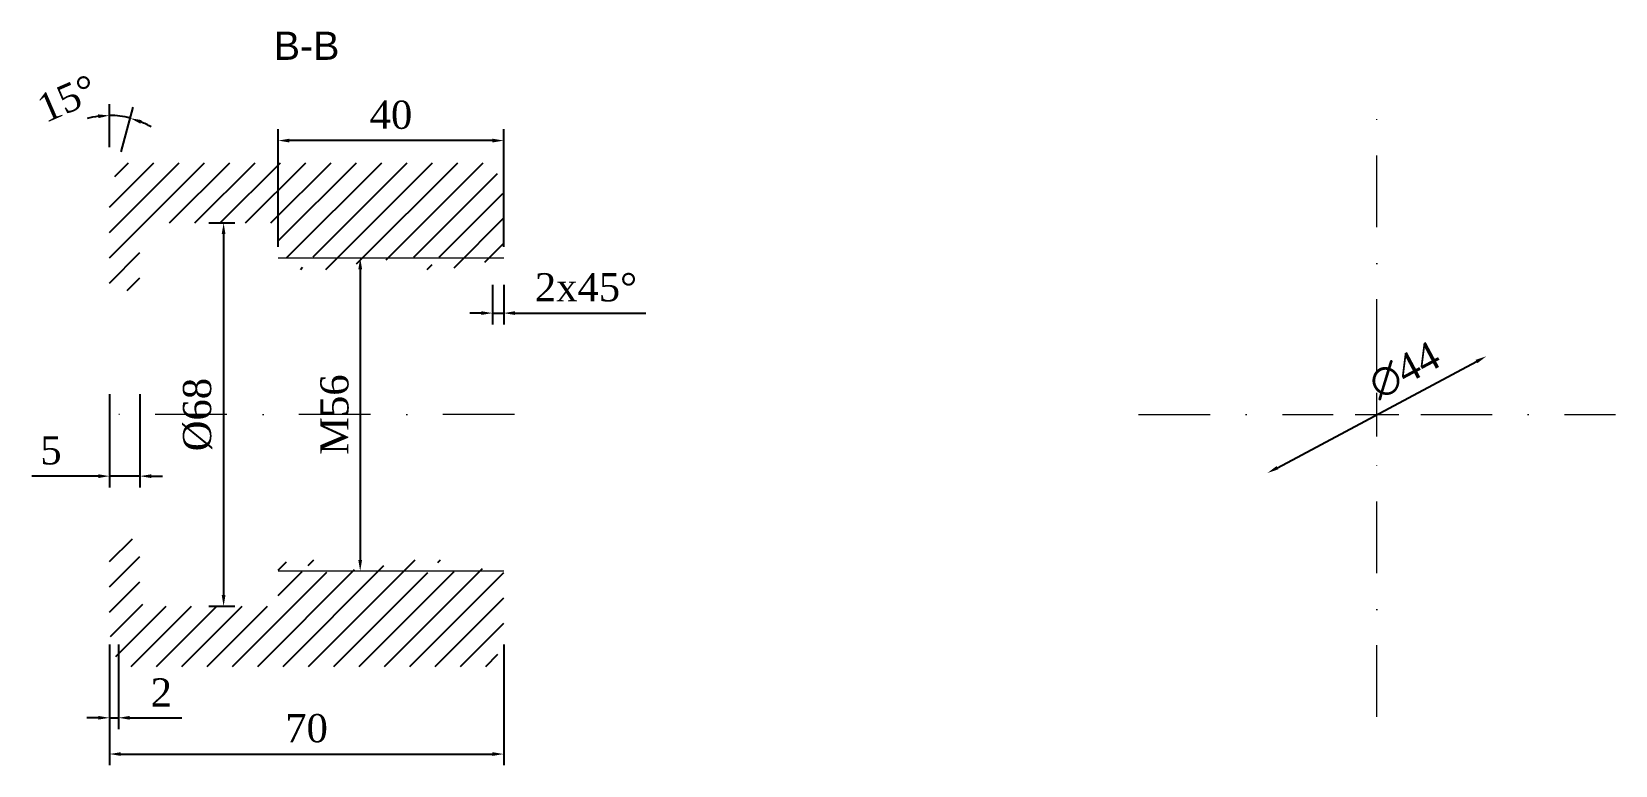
# Paper-space layout 'Layout2' of a CAD drawing. Header units: millimetres. Extents: x 60 to 341, y 80 to 210.
import ezdxf

# ---------------------------------------------------------------- set-up
doc = ezdxf.new("R2010")
doc.units = ezdxf.units.MM
doc.linetypes.add('DASHDOT', pattern=[25.4, 12.7, -6.35, 0, -6.35])
for name, color, linetype, lineweight in [('AXE', 1, 'DASHDOT', 5), ('MD_Annotation', 7, 'Continuous', 25), ('MD_Hatching', 7, 'Continuous', 25), ('muchii subtiri', 250, 'Continuous', 15)]:
    doc.layers.add(name, color=color, linetype=linetype, lineweight=lineweight)
doc.styles.add('cotare', font='times.ttf')
doc.styles.get("Standard").update_dxf_attribs({"font": 'arial.ttf'})
doc.dimstyles.new('a3', dxfattribs={"dimscale": 2, "dimtxt": 2.5, "dimasz": 1, "dimexe": 1, "dimexo": 1, "dimgap": 1, "dimtad": 1, "dimdec": 0, "dimtxsty": 'cotare', "dimcen": -0.09, "dimadec": 0, "dimazin": 0, "dimtfac": 1, "dimtdec": 0, "dimtmove": 0, "dimatfit": 0, "dimfxl": 1, "dimarcsym": 0})

# ---------------------------------------------------------------- blocks, each defined once
blk = doc.blocks.new('*U28')
at = {"layer": 'AXE', "color": 0, "transparency": 16777216}
for p, q in [((0, 7.75), (0, 52.87)), ((-42.26, 0), (-7.75, 0)), ((7.75, 0), (42.26, 0)), ((0, -53.6), (0, -7.75))]:
    blk.add_line(p, q, dxfattribs=at)
at = {"layer": 'AXE', "color": 0, "linetype": 'Continuous', "transparency": 16777216}
for p, q in [((0, -3.88), (0, 3.88)), ((-3.88, 0), (3.88, 0))]:
    blk.add_line(p, q, dxfattribs=at)
blk = doc.blocks.new('*U31')
at = {"layer": 'AXE', "color": 0, "transparency": 16777216}
blk.add_line((36.86, 0), (-36.86, 0), dxfattribs=at)
blk = doc.blocks.new('*D33')
at = {"layer": 'Defpoints', "color": 0, "linetype": 'Continuous', "transparency": 16777216}
for p in [(317.89, 152.56), (279.06, 131.85)]:
    blk.add_point(p, dxfattribs=at)
at = {"layer": 'muchii subtiri', "color": 0, "linetype": 'Continuous', "lineweight": -2, "transparency": 16777216}
blk.add_line((280.83, 132.79), (316.12, 151.62), dxfattribs=at)
at = {"layer": 'muchii subtiri', "color": 0, "linetype": 'Continuous', "transparency": 16777216}
for points in [[(315.96, 151.91), (316.28, 151.32), (317.89, 152.56)], [(280.67, 133.08), (280.99, 132.5), (279.06, 131.85)]]:
    blk.add_solid(points, dxfattribs=at)
at = {"layer": 'muchii subtiri', "color": 0, "linetype": 'Continuous', "transparency": 16777216, "insert": (303.36, 150.03), "char_height": 5, "attachment_point": 5, "rotation": 28.078, "style": 'cotare'}
blk.add_mtext('∅44', dxfattribs=at)
blk = doc.blocks.new('*D34')
at = {"layer": 'Defpoints', "color": 0, "linetype": 'Continuous', "transparency": 16777216}
for p in [(89.34, 176.2), (89.34, 108.21), (93.98, 108.21)]:
    blk.add_point(p, dxfattribs=at)
at = {"layer": 'muchii subtiri', "color": 0, "linetype": 'Continuous', "lineweight": -2, "transparency": 16777216}
for p, q in [((91.34, 176.2), (95.98, 176.2)), ((93.98, 174.2), (93.98, 110.21)), ((91.34, 108.21), (95.98, 108.21))]:
    blk.add_line(p, q, dxfattribs=at)
at = {"layer": 'muchii subtiri', "color": 0, "linetype": 'Continuous', "transparency": 16777216}
for points in [[(93.64, 174.2), (94.31, 174.2), (93.98, 176.2)], [(93.64, 110.21), (94.31, 110.21), (93.98, 108.21)]]:
    blk.add_solid(points, dxfattribs=at)
at = {"layer": 'muchii subtiri', "color": 0, "linetype": 'Continuous', "transparency": 16777216, "insert": (89.37, 142.2), "char_height": 5, "attachment_point": 5, "rotation": 90, "style": 'cotare'}
blk.add_mtext('%%C68', dxfattribs=at)
blk = doc.blocks.new('*D35')
at = {"layer": 'Defpoints', "color": 0, "linetype": 'Continuous', "transparency": 16777216}
for p in [(118.2, 169.96), (118.2, 114.44), (118.2, 114.44)]:
    blk.add_point(p, dxfattribs=at)
at = {"layer": 'muchii subtiri', "color": 0, "linetype": 'Continuous', "lineweight": -2, "transparency": 16777216}
blk.add_line((118.2, 167.96), (118.2, 116.44), dxfattribs=at)
at = {"layer": 'muchii subtiri', "color": 0, "linetype": 'Continuous', "transparency": 16777216}
for points in [[(117.86, 167.96), (118.53, 167.96), (118.2, 169.96)], [(117.86, 116.44), (118.53, 116.44), (118.2, 114.44)]]:
    blk.add_solid(points, dxfattribs=at)
at = {"layer": 'muchii subtiri', "color": 0, "linetype": 'Continuous', "transparency": 16777216, "insert": (113.65, 142.2), "char_height": 5, "attachment_point": 5, "rotation": 90, "style": 'cotare'}
blk.add_mtext('M56', dxfattribs=at)
blk = doc.blocks.new('*D36')
at = {"layer": 'Defpoints', "color": 0, "linetype": 'Continuous', "transparency": 16777216}
for p in [(141.65, 167.22), (143.65, 167.22), (143.65, 160.2)]:
    blk.add_point(p, dxfattribs=at)
at = {"layer": 'muchii subtiri', "color": 0, "linetype": 'Continuous', "lineweight": -2, "transparency": 16777216}
for p, q in [((141.65, 165.22), (141.65, 158.2)), ((143.65, 165.22), (143.65, 158.2)), ((139.65, 160.2), (137.65, 160.2)), ((141.65, 160.2), (143.65, 160.2)), ((145.65, 160.2), (168.82, 160.2))]:
    blk.add_line(p, q, dxfattribs=at)
at = {"layer": 'muchii subtiri', "color": 0, "linetype": 'Continuous', "transparency": 16777216}
for points in [[(139.65, 160.54), (139.65, 159.87), (141.65, 160.2)], [(145.65, 160.54), (145.65, 159.87), (143.65, 160.2)]]:
    blk.add_solid(points, dxfattribs=at)
at = {"layer": 'muchii subtiri', "color": 0, "linetype": 'Continuous', "transparency": 16777216, "insert": (158.23, 164.75), "char_height": 5, "attachment_point": 5, "style": 'cotare'}
blk.add_mtext('2x45%%d', dxfattribs=at)
blk = doc.blocks.new('*D37')
at = {"layer": 'Defpoints', "color": 0, "linetype": 'Continuous', "transparency": 16777216}
for p in [(103.66, 190.79), (103.66, 169.96), (143.65, 169.96)]:
    blk.add_point(p, dxfattribs=at)
at = {"layer": 'muchii subtiri', "color": 0, "linetype": 'Continuous', "lineweight": -2, "transparency": 16777216}
for p, q in [((103.66, 171.96), (103.66, 192.79)), ((143.65, 171.96), (143.65, 192.79)), ((141.65, 190.79), (105.66, 190.79))]:
    blk.add_line(p, q, dxfattribs=at)
at = {"layer": 'muchii subtiri', "color": 0, "linetype": 'Continuous', "transparency": 16777216}
for points in [[(105.66, 191.13), (105.66, 190.46), (103.66, 190.79)], [(141.65, 191.13), (141.65, 190.46), (143.65, 190.79)]]:
    blk.add_solid(points, dxfattribs=at)
at = {"layer": 'muchii subtiri', "color": 0, "linetype": 'Continuous', "transparency": 16777216, "insert": (123.65, 195.34), "char_height": 5, "attachment_point": 5, "style": 'cotare'}
blk.add_mtext('40', dxfattribs=at)
blk = doc.blocks.new('*D38')
at = {"layer": 'Defpoints', "color": 0, "linetype": 'Continuous', "transparency": 16777216}
for p in [(73.74, 103.44), (143.65, 103.44), (143.65, 82.01)]:
    blk.add_point(p, dxfattribs=at)
at = {"layer": 'muchii subtiri', "color": 0, "linetype": 'Continuous', "lineweight": -2, "transparency": 16777216}
for p, q in [((73.74, 101.44), (73.74, 80.01)), ((143.65, 101.44), (143.65, 80.01)), ((75.74, 82.01), (141.65, 82.01))]:
    blk.add_line(p, q, dxfattribs=at)
at = {"layer": 'muchii subtiri', "color": 0, "linetype": 'Continuous', "transparency": 16777216}
for points in [[(75.74, 82.34), (75.74, 81.68), (73.74, 82.01)], [(141.65, 82.34), (141.65, 81.68), (143.65, 82.01)]]:
    blk.add_solid(points, dxfattribs=at)
at = {"layer": 'muchii subtiri', "color": 0, "linetype": 'Continuous', "transparency": 16777216, "insert": (108.69, 86.56), "char_height": 5, "attachment_point": 5, "style": 'cotare'}
blk.add_mtext('70', dxfattribs=at)
blk = doc.blocks.new('*D39')
at = {"layer": 'Defpoints', "color": 0, "linetype": 'Continuous', "transparency": 16777216}
for p in [(73.74, 103.44), (75.32, 103.44), (75.32, 88.44)]:
    blk.add_point(p, dxfattribs=at)
at = {"layer": 'muchii subtiri', "color": 0, "linetype": 'Continuous', "lineweight": -2, "transparency": 16777216}
for p, q in [((73.74, 101.44), (73.74, 86.44)), ((75.32, 101.44), (75.32, 86.44)), ((71.74, 88.44), (69.74, 88.44)), ((73.74, 88.44), (75.32, 88.44)), ((77.32, 88.44), (86.55, 88.44))]:
    blk.add_line(p, q, dxfattribs=at)
at = {"layer": 'muchii subtiri', "color": 0, "linetype": 'Continuous', "transparency": 16777216}
for points in [[(71.74, 88.77), (71.74, 88.11), (73.74, 88.44)], [(77.32, 88.77), (77.32, 88.11), (75.32, 88.44)]]:
    blk.add_solid(points, dxfattribs=at)
at = {"layer": 'muchii subtiri', "color": 0, "linetype": 'Continuous', "transparency": 16777216, "insert": (82.93, 92.94), "char_height": 5, "attachment_point": 5, "style": 'cotare'}
blk.add_mtext('2', dxfattribs=at)
blk = doc.blocks.new('*D40')
at = {"layer": 'Defpoints', "color": 0, "linetype": 'Continuous', "transparency": 16777216}
for p in [(76.22, 195.03), (73.74, 187.61), (75.32, 186.86), (73.74, 180.97), (73.74, 180.97)]:
    blk.add_point(p, dxfattribs=at)
at = {"layer": 'muchii subtiri', "color": 0, "linetype": 'Continuous', "lineweight": -2, "transparency": 16777216}
for p, q in [((73.74, 189.61), (73.74, 197.24)), ((75.84, 188.79), (77.96, 196.69))]:
    blk.add_line(p, q, dxfattribs=at)
for start, end in [(98.0328, 106.0657), (75, 90), (58.9343, 66.9672)]:
    blk.add_arc((73.74, 180.97), 14.28, start, end, dxfattribs=at)
at = {"layer": 'muchii subtiri', "color": 0, "linetype": 'Continuous', "transparency": 16777216}
for points in [[(71.73, 195.44), (71.77, 194.77), (73.74, 195.24)], [(79.22, 193.79), (79.44, 194.42), (77.44, 194.76)]]:
    blk.add_solid(points, dxfattribs=at)
at = {"layer": 'muchii subtiri', "color": 0, "linetype": 'Continuous', "transparency": 16777216, "insert": (66.25, 198.23), "char_height": 5, "attachment_point": 5, "rotation": 23.4704, "style": 'cotare'}
blk.add_mtext('15°', dxfattribs=at)
blk = doc.blocks.new('*D41')
at = {"layer": 'Defpoints', "color": 0, "linetype": 'Continuous', "transparency": 16777216}
for p in [(73.74, 147.85), (79.14, 147.85), (79.14, 131.29)]:
    blk.add_point(p, dxfattribs=at)
at = {"layer": 'muchii subtiri', "color": 0, "linetype": 'Continuous', "lineweight": -2, "transparency": 16777216}
for p, q in [((73.74, 145.85), (73.74, 129.29)), ((79.14, 145.85), (79.14, 129.29)), ((71.74, 131.29), (59.95, 131.29)), ((79.14, 131.29), (73.74, 131.29)), ((81.14, 131.29), (83.14, 131.29))]:
    blk.add_line(p, q, dxfattribs=at)
at = {"layer": 'muchii subtiri', "color": 0, "linetype": 'Continuous', "transparency": 16777216}
for points in [[(71.74, 131.62), (71.74, 130.95), (73.74, 131.29)], [(81.14, 131.62), (81.14, 130.95), (79.14, 131.29)]]:
    blk.add_solid(points, dxfattribs=at)
at = {"layer": 'muchii subtiri', "color": 0, "linetype": 'Continuous', "transparency": 16777216, "insert": (63.37, 135.83), "char_height": 5, "attachment_point": 5, "style": 'cotare'}
blk.add_mtext('5', dxfattribs=at)

psp = doc.layouts.new('Layout2')

# ---------------------------------------------------------------- hatches: boundary and pattern name
at = {"layer": 'MD_Hatching', "linetype": 'Continuous'}
h = psp.add_hatch(dxfattribs=at)
h.set_pattern_fill('ANSI31', color=256, style=0)
h.set_pattern_definition([(45, (196.9707, 14.8617), (-2.245064, 2.245064), [])])
edge = h.paths.add_edge_path(flags=0)
edge.add_line((73.74, 120.2), (73.74, 103.44))
edge.add_line((73.74, 103.44), (75.32, 97.55))
edge.add_line((75.32, 97.55), (142.04, 97.55))
edge.add_line((142.04, 97.55), (143.65, 103.55))
edge.add_line((143.65, 103.55), (143.65, 114.44))
edge.add_line((143.65, 114.44), (143.04, 115.05))
edge.add_spline(control_points=[(143.04, 115.05), (142.92, 114.88), (142.77, 114.73), (142.4, 114.45), (142.16, 114.34), (141.81, 114.24), (141.72, 114.23), (141.36, 114.19), (141.09, 114.21), (140.59, 114.35), (140.36, 114.47), (139.95, 114.8), (139.78, 115), (139.53, 115.45), (139.45, 115.7), (139.39, 116.12), (139.39, 116.28), (139.41, 116.44)], knot_values=[-0.531334, -0.531334, -0.531334, -0.531334, -0.469127, -0.469127, -0.390924, -0.390924, -0.360975, -0.360975, -0.282767, -0.282767, -0.204591, -0.204591, -0.126461, -0.126461, -0.04837, -0.04837, 0, 0, 0, 0], degree=3, periodic=0)
edge.add_line((139.41, 116.44), (137.67, 116.44))
edge.add_spline(control_points=[(137.67, 116.44), (137.7, 116.23), (137.69, 116.01), (137.6, 115.58), (137.52, 115.37), (137.28, 114.96), (137.1, 114.77), (136.68, 114.45), (136.45, 114.34), (136.1, 114.24), (136, 114.23), (135.64, 114.19), (135.38, 114.21), (134.88, 114.35), (134.65, 114.47), (134.24, 114.8), (134.07, 115), (133.81, 115.45), (133.73, 115.7), (133.68, 116.12), (133.68, 116.28), (133.7, 116.44)], knot_values=[-0.678355, -0.678355, -0.678355, -0.678355, -0.612827, -0.612827, -0.547293, -0.547293, -0.469127, -0.469127, -0.390924, -0.390924, -0.360975, -0.360975, -0.282767, -0.282767, -0.204591, -0.204591, -0.126461, -0.126461, -0.04837, -0.04837, 0, 0, 0, 0], degree=3, periodic=0)
edge.add_line((133.7, 116.44), (131.96, 116.44))
edge.add_spline(control_points=[(131.96, 116.44), (131.98, 116.23), (131.97, 116.01), (131.89, 115.58), (131.81, 115.37), (131.56, 114.96), (131.39, 114.77), (130.97, 114.45), (130.73, 114.34), (130.39, 114.24), (130.29, 114.23), (129.93, 114.19), (129.67, 114.21), (129.17, 114.35), (128.93, 114.47), (128.52, 114.8), (128.35, 115), (128.1, 115.45), (128.02, 115.7), (127.97, 116.12), (127.97, 116.28), (127.98, 116.44)], knot_values=[-0.678355, -0.678355, -0.678355, -0.678355, -0.612827, -0.612827, -0.547293, -0.547293, -0.469127, -0.469127, -0.390924, -0.390924, -0.360975, -0.360975, -0.282767, -0.282767, -0.204591, -0.204591, -0.126461, -0.126461, -0.04837, -0.04837, 0, 0, 0, 0], degree=3, periodic=0)
edge.add_line((127.98, 116.44), (126.24, 116.44))
edge.add_spline(control_points=[(126.24, 116.44), (126.27, 116.23), (126.26, 116.01), (126.17, 115.58), (126.09, 115.37), (125.85, 114.96), (125.67, 114.77), (125.26, 114.45), (125.02, 114.34), (124.67, 114.24), (124.57, 114.23), (124.21, 114.19), (123.95, 114.21), (123.45, 114.35), (123.22, 114.47), (122.81, 114.8), (122.64, 115), (122.38, 115.45), (122.3, 115.7), (122.25, 116.12), (122.25, 116.28), (122.27, 116.44)], knot_values=[-0.678355, -0.678355, -0.678355, -0.678355, -0.612827, -0.612827, -0.547293, -0.547293, -0.469127, -0.469127, -0.390924, -0.390924, -0.360975, -0.360975, -0.282767, -0.282767, -0.204591, -0.204591, -0.126461, -0.126461, -0.04837, -0.04837, 0, 0, 0, 0], degree=3, periodic=0)
edge.add_line((122.27, 116.44), (120.53, 116.44))
edge.add_spline(control_points=[(120.53, 116.44), (120.56, 116.23), (120.55, 116.01), (120.46, 115.58), (120.38, 115.37), (120.13, 114.96), (119.96, 114.77), (119.54, 114.45), (119.31, 114.34), (118.96, 114.24), (118.86, 114.23), (118.5, 114.19), (118.24, 114.21), (117.74, 114.35), (117.5, 114.47), (117.09, 114.8), (116.92, 115), (116.67, 115.45), (116.59, 115.7), (116.54, 116.12), (116.54, 116.28), (116.56, 116.44)], knot_values=[-0.678355, -0.678355, -0.678355, -0.678355, -0.612827, -0.612827, -0.547293, -0.547293, -0.469127, -0.469127, -0.390924, -0.390924, -0.360975, -0.360975, -0.282767, -0.282767, -0.204591, -0.204591, -0.126461, -0.126461, -0.04837, -0.04837, 0, 0, 0, 0], degree=3, periodic=0)
edge.add_line((116.56, 116.44), (114.82, 116.44))
edge.add_spline(control_points=[(114.82, 116.44), (114.84, 116.23), (114.83, 116.01), (114.74, 115.58), (114.66, 115.37), (114.42, 114.96), (114.24, 114.77), (113.83, 114.45), (113.59, 114.34), (113.24, 114.24), (113.14, 114.23), (112.79, 114.19), (112.52, 114.21), (112.02, 114.35), (111.79, 114.47), (111.38, 114.8), (111.21, 115), (110.96, 115.45), (110.87, 115.7), (110.82, 116.12), (110.82, 116.28), (110.84, 116.44)], knot_values=[-0.678355, -0.678355, -0.678355, -0.678355, -0.612827, -0.612827, -0.547293, -0.547293, -0.469127, -0.469127, -0.390924, -0.390924, -0.360975, -0.360975, -0.282767, -0.282767, -0.204591, -0.204591, -0.126461, -0.126461, -0.04837, -0.04837, 0, 0, 0, 0], degree=3, periodic=0)
edge.add_line((110.84, 116.44), (109.1, 116.44))
edge.add_spline(control_points=[(109.1, 116.44), (109.13, 116.23), (109.12, 116.01), (109.03, 115.58), (108.95, 115.37), (108.7, 114.96), (108.53, 114.77), (108.11, 114.45), (107.88, 114.34), (107.53, 114.24), (107.43, 114.23), (107.07, 114.19), (106.81, 114.21), (106.31, 114.35), (106.07, 114.47), (105.67, 114.8), (105.5, 115), (105.24, 115.45), (105.16, 115.7), (105.11, 116.12), (105.11, 116.28), (105.13, 116.44)], knot_values=[-0.678355, -0.678355, -0.678355, -0.678355, -0.612827, -0.612827, -0.547293, -0.547293, -0.469127, -0.469127, -0.390924, -0.390924, -0.360975, -0.360975, -0.282767, -0.282767, -0.204591, -0.204591, -0.126461, -0.126461, -0.04837, -0.04837, 0, 0, 0, 0], degree=3, periodic=0)
edge.add_line((105.13, 116.44), (103.66, 116.44))
edge.add_line((103.66, 116.44), (103.66, 109.21))
edge.add_ellipse((102.66, 109.21), major_axis=(0, -1), ratio=1, start_angle=0, end_angle=90, ccw=False)
edge.add_line((102.66, 108.21), (80.53, 108.21))
edge.add_ellipse((80.62, 109.7), major_axis=(-0.09, -1.49), ratio=1, start_angle=281.0254, end_angle=360, ccw=False)
edge.add_line((79.14, 109.5), (79.14, 120.2))
edge.add_line((79.14, 120.2), (73.74, 120.2))
edge = h.paths.add_edge_path(flags=0)
edge.add_line((142.04, 186.86), (75.32, 186.86))
edge.add_line((75.32, 186.86), (73.74, 180.97))
edge.add_line((73.74, 180.97), (73.74, 164.2))
edge.add_line((73.74, 164.2), (79.14, 164.2))
edge.add_line((79.14, 164.2), (79.14, 174.91))
edge.add_ellipse((80.62, 174.71), major_axis=(0.2, 1.48), ratio=1, start_angle=11.0254, end_angle=90, ccw=False)
edge.add_line((80.53, 176.2), (102.66, 176.2))
edge.add_ellipse((102.66, 175.2), major_axis=(1, 0), ratio=1, start_angle=0, end_angle=90, ccw=False)
edge.add_line((103.66, 175.2), (103.66, 170.11))
edge.add_spline(control_points=[(103.66, 170.11), (103.69, 170.12), (103.72, 170.13), (104, 170.2), (104.27, 170.22), (104.78, 170.15), (105.03, 170.07), (105.48, 169.81), (105.68, 169.63), (106, 169.22), (106.12, 168.99), (106.26, 168.48), (106.28, 168.22), (106.24, 167.96)], knot_values=[-0.400044, -0.400044, -0.400044, -0.400044, -0.390737, -0.390737, -0.312524, -0.312524, -0.234332, -0.234332, -0.156185, -0.156185, -0.078082, -0.078082, 0, 0, 0, 0], degree=3, periodic=0)
edge.add_line((106.24, 167.96), (107.98, 167.96))
edge.add_spline(control_points=[(107.98, 167.96), (107.96, 168.18), (107.97, 168.4), (108.06, 168.83), (108.14, 169.04), (108.38, 169.45), (108.56, 169.64), (108.98, 169.96), (109.21, 170.07), (109.72, 170.2), (109.98, 170.22), (110.5, 170.15), (110.75, 170.07), (111.2, 169.81), (111.39, 169.63), (111.71, 169.22), (111.83, 168.99), (111.97, 168.48), (111.99, 168.22), (111.96, 167.96)], knot_values=[-0.678531, -0.678531, -0.678531, -0.678531, -0.612821, -0.612821, -0.547106, -0.547106, -0.46894, -0.46894, -0.390737, -0.390737, -0.312524, -0.312524, -0.234332, -0.234332, -0.156185, -0.156185, -0.078082, -0.078082, 0, 0, 0, 0], degree=3, periodic=0)
edge.add_line((111.96, 167.96), (113.7, 167.96))
edge.add_spline(control_points=[(113.7, 167.96), (113.67, 168.18), (113.68, 168.4), (113.77, 168.83), (113.85, 169.04), (114.1, 169.45), (114.27, 169.64), (114.69, 169.96), (114.93, 170.07), (115.43, 170.2), (115.69, 170.22), (116.21, 170.15), (116.46, 170.07), (116.91, 169.81), (117.11, 169.63), (117.43, 169.22), (117.55, 168.99), (117.68, 168.48), (117.7, 168.22), (117.67, 167.96)], knot_values=[-0.678531, -0.678531, -0.678531, -0.678531, -0.612821, -0.612821, -0.547106, -0.547106, -0.46894, -0.46894, -0.390737, -0.390737, -0.312524, -0.312524, -0.234332, -0.234332, -0.156185, -0.156185, -0.078082, -0.078082, 0, 0, 0, 0], degree=3, periodic=0)
edge.add_line((117.67, 167.96), (119.41, 167.96))
edge.add_spline(control_points=[(119.41, 167.96), (119.39, 168.18), (119.4, 168.4), (119.49, 168.83), (119.57, 169.04), (119.81, 169.45), (119.99, 169.64), (120.4, 169.96), (120.64, 170.07), (121.15, 170.2), (121.41, 170.22), (121.92, 170.15), (122.17, 170.07), (122.63, 169.81), (122.82, 169.63), (123.14, 169.22), (123.26, 168.99), (123.4, 168.48), (123.42, 168.22), (123.39, 167.96)], knot_values=[-0.678531, -0.678531, -0.678531, -0.678531, -0.612821, -0.612821, -0.547106, -0.547106, -0.46894, -0.46894, -0.390737, -0.390737, -0.312524, -0.312524, -0.234332, -0.234332, -0.156185, -0.156185, -0.078082, -0.078082, 0, 0, 0, 0], degree=3, periodic=0)
edge.add_line((123.39, 167.96), (125.13, 167.96))
edge.add_spline(control_points=[(125.13, 167.96), (125.1, 168.18), (125.11, 168.4), (125.2, 168.83), (125.28, 169.04), (125.53, 169.45), (125.7, 169.64), (126.12, 169.96), (126.36, 170.07), (126.86, 170.2), (127.12, 170.22), (127.64, 170.15), (127.89, 170.07), (128.34, 169.81), (128.54, 169.63), (128.86, 169.22), (128.97, 168.99), (129.11, 168.48), (129.13, 168.22), (129.1, 167.96)], knot_values=[-0.678531, -0.678531, -0.678531, -0.678531, -0.612821, -0.612821, -0.547106, -0.547106, -0.46894, -0.46894, -0.390737, -0.390737, -0.312524, -0.312524, -0.234332, -0.234332, -0.156185, -0.156185, -0.078082, -0.078082, 0, 0, 0, 0], degree=3, periodic=0)
edge.add_line((129.1, 167.96), (130.84, 167.96))
edge.add_spline(control_points=[(130.84, 167.96), (130.82, 168.18), (130.83, 168.4), (130.92, 168.83), (131, 169.04), (131.24, 169.45), (131.42, 169.64), (131.83, 169.96), (132.07, 170.07), (132.57, 170.2), (132.84, 170.22), (133.35, 170.15), (133.6, 170.07), (134.05, 169.81), (134.25, 169.63), (134.57, 169.22), (134.69, 168.99), (134.83, 168.48), (134.85, 168.22), (134.82, 167.96)], knot_values=[-0.678531, -0.678531, -0.678531, -0.678531, -0.612821, -0.612821, -0.547106, -0.547106, -0.46894, -0.46894, -0.390737, -0.390737, -0.312524, -0.312524, -0.234332, -0.234332, -0.156185, -0.156185, -0.078082, -0.078082, 0, 0, 0, 0], degree=3, periodic=0)
edge.add_line((134.82, 167.96), (136.56, 167.96))
edge.add_spline(control_points=[(136.56, 167.96), (136.53, 168.18), (136.54, 168.4), (136.63, 168.83), (136.71, 169.04), (136.95, 169.45), (137.13, 169.64), (137.55, 169.96), (137.78, 170.07), (138.29, 170.2), (138.55, 170.22), (139.07, 170.15), (139.32, 170.07), (139.77, 169.81), (139.97, 169.63), (140.29, 169.22), (140.4, 168.99), (140.54, 168.48), (140.56, 168.22), (140.53, 167.96)], knot_values=[-0.678531, -0.678531, -0.678531, -0.678531, -0.612821, -0.612821, -0.547106, -0.547106, -0.46894, -0.46894, -0.390737, -0.390737, -0.312524, -0.312524, -0.234332, -0.234332, -0.156185, -0.156185, -0.078082, -0.078082, 0, 0, 0, 0], degree=3, periodic=0)
edge.add_line((140.53, 167.96), (141.65, 167.96))
edge.add_line((141.65, 167.96), (143.65, 169.96))
edge.add_line((143.65, 169.96), (143.65, 180.86))
edge.add_line((143.65, 180.86), (142.04, 186.86))

# ---------------------------------------------------------------- linework, layer by layer
at = {"layer": 'muchii subtiri', "linetype": 'Continuous'}
for p, q in [((143.65, 169.96), (103.66, 169.96)), ((143.65, 114.44), (103.66, 114.44))]:
    psp.add_line(p, q, dxfattribs=at)

# ---------------------------------------------------------------- block references
at = {"layer": 'AXE'}
for name, p in [('*U28', (298.48, 142.2)), ('*U31', (108.68, 142.2))]:
    psp.add_blockref(name, p, dxfattribs=at)

# ---------------------------------------------------------------- texts
at = {"layer": 'MD_Annotation', "linetype": 'Continuous', "insert": (108.69, 205.11), "char_height": 5, "width": 13.2606, "attachment_point": 8}
psp.add_mtext('B-B ', dxfattribs=at)

# ---------------------------------------------------------------- dimensions: what is measured, and where the dimension line sits
at = {"layer": 'muchii subtiri', "linetype": 'Continuous'}
dim = psp.add_angular_dim_2l(base=(76.22, 195.03), line1=((73.74, 180.97), (75.32, 186.86)), line2=((73.74, 180.97), (73.74, 187.61)), dimstyle='a3', dxfattribs=at)
dim.commit()
dim.dimension.update_dxf_attribs({"geometry": '*D40', "text_midpoint": (68.06, 194.06), "dimtype": 162})
dim = psp.add_linear_dim(base=(103.66, 190.79), p1=(143.65, 169.96), p2=(103.66, 169.96), dimstyle='a3', dxfattribs=at)
dim.commit()
dim.dimension.update_dxf_attribs({"geometry": '*D37', "text_midpoint": (123.65, 195.34)})
dim = psp.add_linear_dim(base=(93.98, 108.21), p1=(89.34, 176.2), p2=(89.34, 108.21), angle=90, text='%%C<>', dimstyle='a3', override={"dimlfac": -1}, dxfattribs=at)
dim.commit()
dim.dimension.update_dxf_attribs({"geometry": '*D34', "text_midpoint": (89.37, 142.2)})
dim = psp.add_linear_dim(base=(118.2, 114.44), p1=(118.2, 169.96), p2=(118.2, 114.44), angle=90, text='M56', dimstyle='a3', dxfattribs=at)
dim.commit()
dim.dimension.update_dxf_attribs({"geometry": '*D35', "text_midpoint": (113.65, 142.2)})
dim = psp.add_linear_dim(base=(143.65, 160.2), p1=(141.65, 167.22), p2=(143.65, 167.22), text='2x45%%d', dimstyle='a3', override={"dimlfac": -1}, dxfattribs=at)
dim.commit()
dim.dimension.update_dxf_attribs({"geometry": '*D36', "text_midpoint": (158.23, 164.75)})
dim = psp.add_diameter_dim_2p(p1=(279.06, 131.85), p2=(317.89, 152.56), dimstyle='a3', override={"dimlfac": -1}, dxfattribs=at)
dim.commit()
dim.dimension.update_dxf_attribs({"geometry": '*D33', "text_midpoint": (305.52, 145.96), "dimtype": 163})
for base, p1, p2, picture, middle in [((79.14, 131.29), (73.74, 147.85), (79.14, 147.85), '*D41', (63.37, 131.29)), ((143.65, 82.01), (73.74, 103.44), (143.65, 103.44), '*D38', (108.69, 82.01))]:
    dim = psp.add_linear_dim(base=base, p1=p1, p2=p2, dimstyle='a3', override={"dimlfac": -1}, dxfattribs=at)
    dim.commit()
    dim.dimension.update_dxf_attribs({"geometry": picture, "text_midpoint": middle, "dimtype": 160})
dim = psp.add_linear_dim(base=(75.32, 88.44), p1=(73.74, 103.44), p2=(75.32, 103.44), dimstyle='a3', override={"dimlfac": -1}, dxfattribs=at)
dim.commit()
dim.dimension.update_dxf_attribs({"geometry": '*D39', "text_midpoint": (82.93, 92.94)})

doc.saveas('drawing.dxf')
